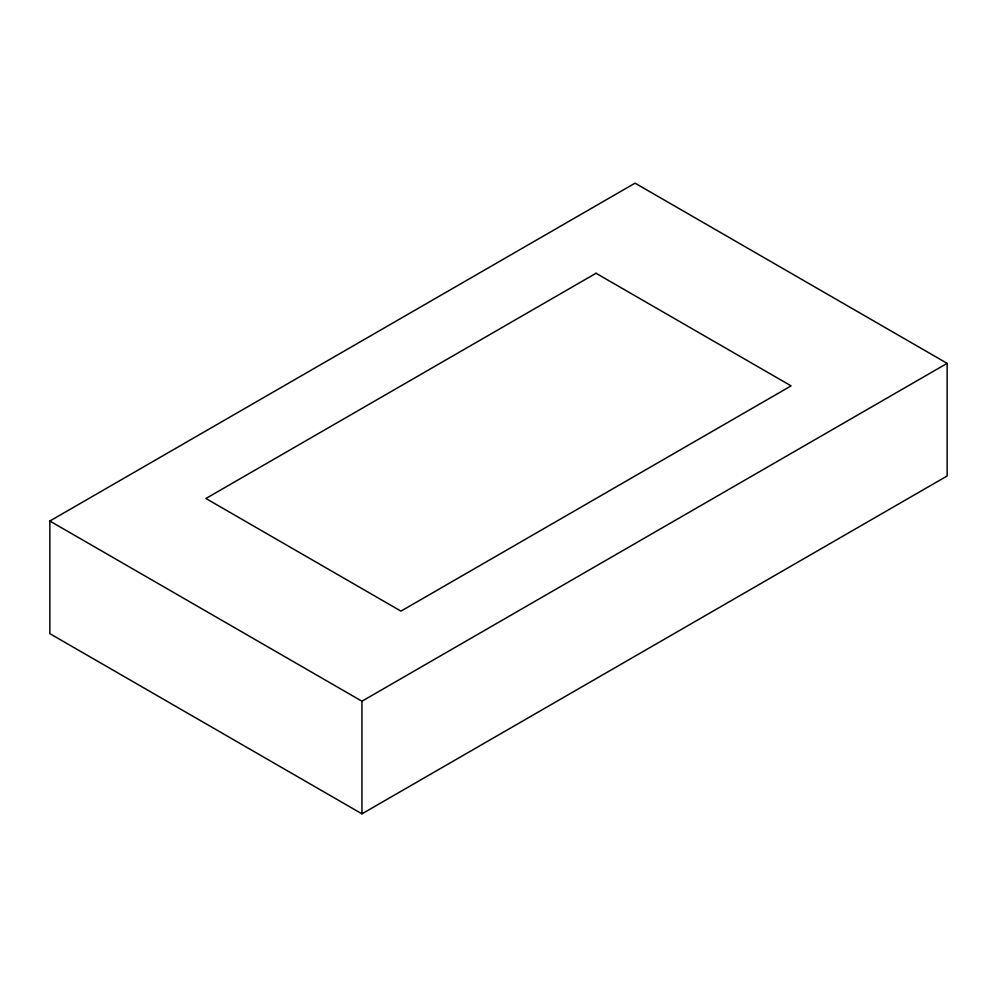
<?xml version="1.0" encoding="UTF-8"?>
<svg xmlns="http://www.w3.org/2000/svg" width="997" height="997" viewBox="0 0 997 997"><rect width="100%" height="100%" fill="white"/><g stroke="black" fill="none" stroke-linecap="round" stroke-linejoin="round"><path stroke-width="1.5" d="M49.85 521.02L635.052 183.161L947.15 363.357L947.15 475.98L361.948 813.839L49.85 633.643L49.85 521.02L361.948 701.215L947.15 363.357M361.948 701.215L361.948 813.839M596.032 273.265L205.905 498.5L400.968 611.124L791.095 385.876L596.032 273.265"/></g></svg>
